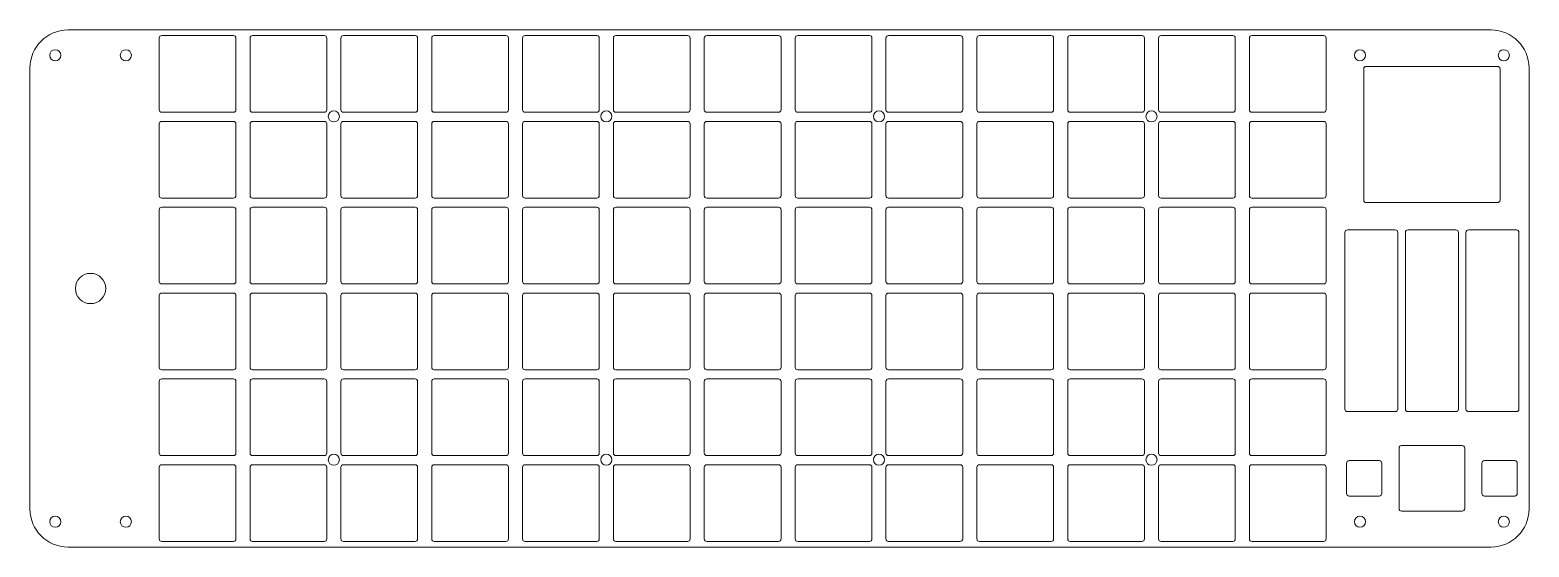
# Model space of a CAD drawing. Header units: millimetres. Extents: x -17 to 280, y -721 to -619.
import ezdxf

# ---------------------------------------------------------------- set-up
doc = ezdxf.new("R2010")
doc.units = ezdxf.units.MM
doc.header["$MEASUREMENT"] = 0
doc.layers.add('レイヤー 1', color=7, linetype='Continuous', lineweight=0)

# ---------------------------------------------------------------- blocks, each defined once
blk = doc.blocks.new('Block_0')
at = {"layer": 'レイヤー 1', "color": 18, "lineweight": 5, "true_color": 0x040000}
for points in [[(266.45, -713.9), (266.45, -713.9), (254.45, -713.9), (254.45, -713.9), (254.17, -713.9), (253.95, -713.68), (253.95, -713.4), (253.95, -713.4), (253.95, -701.4), (253.95, -701.4), (253.95, -701.12), (254.17, -700.9), (254.45, -700.9), (254.45, -700.9), (266.45, -700.9), (266.45, -700.9), (266.73, -700.9), (266.95, -701.12), (266.95, -701.4), (266.95, -701.4), (266.95, -713.4), (266.95, -713.4), (266.95, -713.68), (266.73, -713.9), (266.45, -713.9)], [(250.03, -710.9), (250.03, -710.9), (244.03, -710.9), (244.03, -710.9), (243.75, -710.9), (243.53, -710.68), (243.53, -710.4), (243.53, -710.4), (243.53, -704.4), (243.53, -704.4), (243.53, -704.13), (243.75, -703.9), (244.03, -703.9), (244.03, -703.9), (250.03, -703.9), (250.03, -703.9), (250.3, -703.9), (250.53, -704.13), (250.53, -704.4), (250.53, -704.4), (250.53, -710.4), (250.53, -710.4), (250.53, -710.68), (250.3, -710.9), (250.03, -710.9)], [(276.85, -710.9), (276.85, -710.9), (270.85, -710.9), (270.85, -710.9), (270.58, -710.9), (270.35, -710.68), (270.35, -710.4), (270.35, -710.4), (270.35, -704.4), (270.35, -704.4), (270.35, -704.13), (270.58, -703.9), (270.85, -703.9), (270.85, -703.9), (276.85, -703.9), (276.85, -703.9), (277.13, -703.9), (277.35, -704.13), (277.35, -704.4), (277.35, -704.4), (277.35, -710.4), (277.35, -710.4), (277.35, -710.68), (277.13, -710.9), (276.85, -710.9)]]:
    blk.add_open_spline(points, degree=3, knots=[0, 0, 0, 0, 1, 1, 1, 2, 2, 2, 3, 3, 3, 4, 4, 4, 5, 5, 5, 6, 6, 6, 7, 7, 7, 8, 8, 8, 8], dxfattribs=at)
blk = doc.blocks.new('Block_1')
at = {"layer": 'レイヤー 1', "color": 18, "lineweight": 5, "true_color": 0x040000}
blk.add_circle((246.19, -716), 1.1, dxfattribs=at)
blk = doc.blocks.new('Block_2')
at = {"layer": 'レイヤー 1', "color": 18, "lineweight": 5, "true_color": 0x040000}
blk.add_circle((274.69, -716), 1.1, dxfattribs=at)

msp = doc.modelspace()

# ---------------------------------------------------------------- linework, layer by layer
at = {"layer": 'レイヤー 1', "color": 18, "lineweight": 5, "true_color": 0x040000}
for centre, radius in [((-12.31, -623.6), 1.1), ((1.69, -623.6), 1.1), ((246.19, -623.6), 1.1), ((274.69, -623.6), 1.1), ((42.89, -635.72), 1.1), ((96.89, -635.72), 1.1), ((150.89, -635.72), 1.1), ((204.89, -635.72), 1.1), ((-5.31, -669.8), 3), ((42.89, -703.72), 1.1), ((96.89, -703.72), 1.1), ((150.89, -703.72), 1.1), ((204.89, -703.72), 1.1), ((-12.31, -716), 1.1), ((1.69, -716), 1.1)]:
    msp.add_circle(centre, radius, dxfattribs=at)
for points in [[(272.18, -721), (272.18, -721), (-9.8, -721), (-9.8, -721), (-13.95, -721), (-17.31, -717.64), (-17.31, -713.49), (-17.31, -713.49), (-17.31, -626.11), (-17.31, -626.11), (-17.31, -621.96), (-13.95, -618.6), (-9.8, -618.6), (-9.8, -618.6), (272.18, -618.6), (272.18, -618.6), (276.33, -618.6), (279.69, -621.96), (279.69, -626.11), (279.69, -626.11), (279.69, -713.49), (279.69, -713.49), (279.69, -717.64), (276.33, -721), (272.18, -721)], [(22.99, -634.9), (22.99, -634.9), (8.79, -634.9), (8.79, -634.9), (8.51, -634.9), (8.29, -634.68), (8.29, -634.4), (8.29, -634.4), (8.29, -620.2), (8.29, -620.2), (8.29, -619.92), (8.51, -619.7), (8.79, -619.7), (8.79, -619.7), (22.99, -619.7), (22.99, -619.7), (23.27, -619.7), (23.49, -619.92), (23.49, -620.2), (23.49, -620.2), (23.49, -634.4), (23.49, -634.4), (23.49, -634.68), (23.27, -634.9), (22.99, -634.9)], [(40.99, -634.9), (40.99, -634.9), (26.79, -634.9), (26.79, -634.9), (26.51, -634.9), (26.29, -634.68), (26.29, -634.4), (26.29, -634.4), (26.29, -620.2), (26.29, -620.2), (26.29, -619.92), (26.51, -619.7), (26.79, -619.7), (26.79, -619.7), (40.99, -619.7), (40.99, -619.7), (41.27, -619.7), (41.49, -619.92), (41.49, -620.2), (41.49, -620.2), (41.49, -634.4), (41.49, -634.4), (41.49, -634.68), (41.27, -634.9), (40.99, -634.9)], [(58.99, -634.9), (58.99, -634.9), (44.79, -634.9), (44.79, -634.9), (44.51, -634.9), (44.29, -634.68), (44.29, -634.4), (44.29, -634.4), (44.29, -620.2), (44.29, -620.2), (44.29, -619.92), (44.51, -619.7), (44.79, -619.7), (44.79, -619.7), (58.99, -619.7), (58.99, -619.7), (59.27, -619.7), (59.49, -619.92), (59.49, -620.2), (59.49, -620.2), (59.49, -634.4), (59.49, -634.4), (59.49, -634.68), (59.27, -634.9), (58.99, -634.9)], [(76.99, -634.9), (76.99, -634.9), (62.79, -634.9), (62.79, -634.9), (62.51, -634.9), (62.29, -634.68), (62.29, -634.4), (62.29, -634.4), (62.29, -620.2), (62.29, -620.2), (62.29, -619.92), (62.51, -619.7), (62.79, -619.7), (62.79, -619.7), (76.99, -619.7), (76.99, -619.7), (77.27, -619.7), (77.49, -619.92), (77.49, -620.2), (77.49, -620.2), (77.49, -634.4), (77.49, -634.4), (77.49, -634.68), (77.27, -634.9), (76.99, -634.9)], [(94.99, -634.9), (94.99, -634.9), (80.79, -634.9), (80.79, -634.9), (80.51, -634.9), (80.29, -634.68), (80.29, -634.4), (80.29, -634.4), (80.29, -620.2), (80.29, -620.2), (80.29, -619.92), (80.51, -619.7), (80.79, -619.7), (80.79, -619.7), (94.99, -619.7), (94.99, -619.7), (95.27, -619.7), (95.49, -619.92), (95.49, -620.2), (95.49, -620.2), (95.49, -634.4), (95.49, -634.4), (95.49, -634.68), (95.27, -634.9), (94.99, -634.9)], [(112.99, -634.9), (112.99, -634.9), (98.79, -634.9), (98.79, -634.9), (98.51, -634.9), (98.29, -634.68), (98.29, -634.4), (98.29, -634.4), (98.29, -620.2), (98.29, -620.2), (98.29, -619.92), (98.51, -619.7), (98.79, -619.7), (98.79, -619.7), (112.99, -619.7), (112.99, -619.7), (113.27, -619.7), (113.49, -619.92), (113.49, -620.2), (113.49, -620.2), (113.49, -634.4), (113.49, -634.4), (113.49, -634.68), (113.27, -634.9), (112.99, -634.9)], [(130.99, -634.9), (130.99, -634.9), (116.79, -634.9), (116.79, -634.9), (116.51, -634.9), (116.29, -634.68), (116.29, -634.4), (116.29, -634.4), (116.29, -620.2), (116.29, -620.2), (116.29, -619.92), (116.51, -619.7), (116.79, -619.7), (116.79, -619.7), (130.99, -619.7), (130.99, -619.7), (131.27, -619.7), (131.49, -619.92), (131.49, -620.2), (131.49, -620.2), (131.49, -634.4), (131.49, -634.4), (131.49, -634.68), (131.27, -634.9), (130.99, -634.9)], [(148.99, -634.9), (148.99, -634.9), (134.79, -634.9), (134.79, -634.9), (134.51, -634.9), (134.29, -634.68), (134.29, -634.4), (134.29, -634.4), (134.29, -620.2), (134.29, -620.2), (134.29, -619.92), (134.51, -619.7), (134.79, -619.7), (134.79, -619.7), (148.99, -619.7), (148.99, -619.7), (149.27, -619.7), (149.49, -619.92), (149.49, -620.2), (149.49, -620.2), (149.49, -634.4), (149.49, -634.4), (149.49, -634.68), (149.27, -634.9), (148.99, -634.9)], [(166.99, -634.9), (166.99, -634.9), (152.79, -634.9), (152.79, -634.9), (152.51, -634.9), (152.29, -634.68), (152.29, -634.4), (152.29, -634.4), (152.29, -620.2), (152.29, -620.2), (152.29, -619.92), (152.51, -619.7), (152.79, -619.7), (152.79, -619.7), (166.99, -619.7), (166.99, -619.7), (167.27, -619.7), (167.49, -619.92), (167.49, -620.2), (167.49, -620.2), (167.49, -634.4), (167.49, -634.4), (167.49, -634.68), (167.27, -634.9), (166.99, -634.9)], [(184.99, -634.9), (184.99, -634.9), (170.79, -634.9), (170.79, -634.9), (170.51, -634.9), (170.29, -634.68), (170.29, -634.4), (170.29, -634.4), (170.29, -620.2), (170.29, -620.2), (170.29, -619.92), (170.51, -619.7), (170.79, -619.7), (170.79, -619.7), (184.99, -619.7), (184.99, -619.7), (185.27, -619.7), (185.49, -619.92), (185.49, -620.2), (185.49, -620.2), (185.49, -634.4), (185.49, -634.4), (185.49, -634.68), (185.27, -634.9), (184.99, -634.9)], [(202.99, -634.9), (202.99, -634.9), (188.79, -634.9), (188.79, -634.9), (188.51, -634.9), (188.29, -634.68), (188.29, -634.4), (188.29, -634.4), (188.29, -620.2), (188.29, -620.2), (188.29, -619.92), (188.51, -619.7), (188.79, -619.7), (188.79, -619.7), (202.99, -619.7), (202.99, -619.7), (203.27, -619.7), (203.49, -619.92), (203.49, -620.2), (203.49, -620.2), (203.49, -634.4), (203.49, -634.4), (203.49, -634.68), (203.27, -634.9), (202.99, -634.9)], [(220.99, -634.9), (220.99, -634.9), (206.79, -634.9), (206.79, -634.9), (206.51, -634.9), (206.29, -634.68), (206.29, -634.4), (206.29, -634.4), (206.29, -620.2), (206.29, -620.2), (206.29, -619.92), (206.51, -619.7), (206.79, -619.7), (206.79, -619.7), (220.99, -619.7), (220.99, -619.7), (221.27, -619.7), (221.49, -619.92), (221.49, -620.2), (221.49, -620.2), (221.49, -634.4), (221.49, -634.4), (221.49, -634.68), (221.27, -634.9), (220.99, -634.9)], [(238.99, -634.9), (238.99, -634.9), (224.79, -634.9), (224.79, -634.9), (224.51, -634.9), (224.29, -634.68), (224.29, -634.4), (224.29, -634.4), (224.29, -620.2), (224.29, -620.2), (224.29, -619.92), (224.51, -619.7), (224.79, -619.7), (224.79, -619.7), (238.99, -619.7), (238.99, -619.7), (239.27, -619.7), (239.49, -619.92), (239.49, -620.2), (239.49, -620.2), (239.49, -634.4), (239.49, -634.4), (239.49, -634.68), (239.27, -634.9), (238.99, -634.9)], [(273.46, -652.8), (273.46, -652.8), (247.44, -652.8), (247.44, -652.8), (247.17, -652.8), (246.95, -652.58), (246.95, -652.31), (246.95, -652.31), (246.95, -626.29), (246.95, -626.29), (246.95, -626.02), (247.17, -625.8), (247.44, -625.8), (247.44, -625.8), (273.46, -625.8), (273.46, -625.8), (273.73, -625.8), (273.95, -626.02), (273.95, -626.29), (273.95, -626.29), (273.95, -652.31), (273.95, -652.31), (273.95, -652.58), (273.73, -652.8), (273.46, -652.8)], [(22.99, -651.9), (22.99, -651.9), (8.79, -651.9), (8.79, -651.9), (8.51, -651.9), (8.29, -651.68), (8.29, -651.4), (8.29, -651.4), (8.29, -637.2), (8.29, -637.2), (8.29, -636.92), (8.51, -636.7), (8.79, -636.7), (8.79, -636.7), (22.99, -636.7), (22.99, -636.7), (23.27, -636.7), (23.49, -636.92), (23.49, -637.2), (23.49, -637.2), (23.49, -651.4), (23.49, -651.4), (23.49, -651.68), (23.27, -651.9), (22.99, -651.9)], [(40.99, -651.9), (40.99, -651.9), (26.79, -651.9), (26.79, -651.9), (26.51, -651.9), (26.29, -651.68), (26.29, -651.4), (26.29, -651.4), (26.29, -637.2), (26.29, -637.2), (26.29, -636.92), (26.51, -636.7), (26.79, -636.7), (26.79, -636.7), (40.99, -636.7), (40.99, -636.7), (41.27, -636.7), (41.49, -636.92), (41.49, -637.2), (41.49, -637.2), (41.49, -651.4), (41.49, -651.4), (41.49, -651.68), (41.27, -651.9), (40.99, -651.9)], [(58.99, -651.9), (58.99, -651.9), (44.79, -651.9), (44.79, -651.9), (44.51, -651.9), (44.29, -651.68), (44.29, -651.4), (44.29, -651.4), (44.29, -637.2), (44.29, -637.2), (44.29, -636.92), (44.51, -636.7), (44.79, -636.7), (44.79, -636.7), (58.99, -636.7), (58.99, -636.7), (59.27, -636.7), (59.49, -636.92), (59.49, -637.2), (59.49, -637.2), (59.49, -651.4), (59.49, -651.4), (59.49, -651.68), (59.27, -651.9), (58.99, -651.9)], [(76.99, -651.9), (76.99, -651.9), (62.79, -651.9), (62.79, -651.9), (62.51, -651.9), (62.29, -651.68), (62.29, -651.4), (62.29, -651.4), (62.29, -637.2), (62.29, -637.2), (62.29, -636.92), (62.51, -636.7), (62.79, -636.7), (62.79, -636.7), (76.99, -636.7), (76.99, -636.7), (77.27, -636.7), (77.49, -636.92), (77.49, -637.2), (77.49, -637.2), (77.49, -651.4), (77.49, -651.4), (77.49, -651.68), (77.27, -651.9), (76.99, -651.9)], [(94.99, -651.9), (94.99, -651.9), (80.79, -651.9), (80.79, -651.9), (80.51, -651.9), (80.29, -651.68), (80.29, -651.4), (80.29, -651.4), (80.29, -637.2), (80.29, -637.2), (80.29, -636.92), (80.51, -636.7), (80.79, -636.7), (80.79, -636.7), (94.99, -636.7), (94.99, -636.7), (95.27, -636.7), (95.49, -636.92), (95.49, -637.2), (95.49, -637.2), (95.49, -651.4), (95.49, -651.4), (95.49, -651.68), (95.27, -651.9), (94.99, -651.9)], [(112.99, -651.9), (112.99, -651.9), (98.79, -651.9), (98.79, -651.9), (98.51, -651.9), (98.29, -651.68), (98.29, -651.4), (98.29, -651.4), (98.29, -637.2), (98.29, -637.2), (98.29, -636.92), (98.51, -636.7), (98.79, -636.7), (98.79, -636.7), (112.99, -636.7), (112.99, -636.7), (113.27, -636.7), (113.49, -636.92), (113.49, -637.2), (113.49, -637.2), (113.49, -651.4), (113.49, -651.4), (113.49, -651.68), (113.27, -651.9), (112.99, -651.9)], [(130.99, -651.9), (130.99, -651.9), (116.79, -651.9), (116.79, -651.9), (116.51, -651.9), (116.29, -651.68), (116.29, -651.4), (116.29, -651.4), (116.29, -637.2), (116.29, -637.2), (116.29, -636.92), (116.51, -636.7), (116.79, -636.7), (116.79, -636.7), (130.99, -636.7), (130.99, -636.7), (131.27, -636.7), (131.49, -636.92), (131.49, -637.2), (131.49, -637.2), (131.49, -651.4), (131.49, -651.4), (131.49, -651.68), (131.27, -651.9), (130.99, -651.9)], [(148.99, -651.9), (148.99, -651.9), (134.79, -651.9), (134.79, -651.9), (134.51, -651.9), (134.29, -651.68), (134.29, -651.4), (134.29, -651.4), (134.29, -637.2), (134.29, -637.2), (134.29, -636.92), (134.51, -636.7), (134.79, -636.7), (134.79, -636.7), (148.99, -636.7), (148.99, -636.7), (149.27, -636.7), (149.49, -636.92), (149.49, -637.2), (149.49, -637.2), (149.49, -651.4), (149.49, -651.4), (149.49, -651.68), (149.27, -651.9), (148.99, -651.9)], [(166.99, -651.9), (166.99, -651.9), (152.79, -651.9), (152.79, -651.9), (152.51, -651.9), (152.29, -651.68), (152.29, -651.4), (152.29, -651.4), (152.29, -637.2), (152.29, -637.2), (152.29, -636.92), (152.51, -636.7), (152.79, -636.7), (152.79, -636.7), (166.99, -636.7), (166.99, -636.7), (167.27, -636.7), (167.49, -636.92), (167.49, -637.2), (167.49, -637.2), (167.49, -651.4), (167.49, -651.4), (167.49, -651.68), (167.27, -651.9), (166.99, -651.9)], [(184.99, -651.9), (184.99, -651.9), (170.79, -651.9), (170.79, -651.9), (170.51, -651.9), (170.29, -651.68), (170.29, -651.4), (170.29, -651.4), (170.29, -637.2), (170.29, -637.2), (170.29, -636.92), (170.51, -636.7), (170.79, -636.7), (170.79, -636.7), (184.99, -636.7), (184.99, -636.7), (185.27, -636.7), (185.49, -636.92), (185.49, -637.2), (185.49, -637.2), (185.49, -651.4), (185.49, -651.4), (185.49, -651.68), (185.27, -651.9), (184.99, -651.9)], [(202.99, -651.9), (202.99, -651.9), (188.79, -651.9), (188.79, -651.9), (188.51, -651.9), (188.29, -651.68), (188.29, -651.4), (188.29, -651.4), (188.29, -637.2), (188.29, -637.2), (188.29, -636.92), (188.51, -636.7), (188.79, -636.7), (188.79, -636.7), (202.99, -636.7), (202.99, -636.7), (203.27, -636.7), (203.49, -636.92), (203.49, -637.2), (203.49, -637.2), (203.49, -651.4), (203.49, -651.4), (203.49, -651.68), (203.27, -651.9), (202.99, -651.9)], [(220.99, -651.9), (220.99, -651.9), (206.79, -651.9), (206.79, -651.9), (206.51, -651.9), (206.29, -651.68), (206.29, -651.4), (206.29, -651.4), (206.29, -637.2), (206.29, -637.2), (206.29, -636.92), (206.51, -636.7), (206.79, -636.7), (206.79, -636.7), (220.99, -636.7), (220.99, -636.7), (221.27, -636.7), (221.49, -636.92), (221.49, -637.2), (221.49, -637.2), (221.49, -651.4), (221.49, -651.4), (221.49, -651.68), (221.27, -651.9), (220.99, -651.9)], [(238.99, -651.9), (238.99, -651.9), (224.79, -651.9), (224.79, -651.9), (224.51, -651.9), (224.29, -651.68), (224.29, -651.4), (224.29, -651.4), (224.29, -637.2), (224.29, -637.2), (224.29, -636.92), (224.51, -636.7), (224.79, -636.7), (224.79, -636.7), (238.99, -636.7), (238.99, -636.7), (239.27, -636.7), (239.49, -636.92), (239.49, -637.2), (239.49, -637.2), (239.49, -651.4), (239.49, -651.4), (239.49, -651.68), (239.27, -651.9), (238.99, -651.9)], [(22.99, -668.9), (22.99, -668.9), (8.79, -668.9), (8.79, -668.9), (8.51, -668.9), (8.29, -668.68), (8.29, -668.4), (8.29, -668.4), (8.29, -654.2), (8.29, -654.2), (8.29, -653.92), (8.51, -653.7), (8.79, -653.7), (8.79, -653.7), (22.99, -653.7), (22.99, -653.7), (23.27, -653.7), (23.49, -653.92), (23.49, -654.2), (23.49, -654.2), (23.49, -668.4), (23.49, -668.4), (23.49, -668.68), (23.27, -668.9), (22.99, -668.9)], [(40.99, -668.9), (40.99, -668.9), (26.79, -668.9), (26.79, -668.9), (26.51, -668.9), (26.29, -668.68), (26.29, -668.4), (26.29, -668.4), (26.29, -654.2), (26.29, -654.2), (26.29, -653.92), (26.51, -653.7), (26.79, -653.7), (26.79, -653.7), (40.99, -653.7), (40.99, -653.7), (41.27, -653.7), (41.49, -653.92), (41.49, -654.2), (41.49, -654.2), (41.49, -668.4), (41.49, -668.4), (41.49, -668.68), (41.27, -668.9), (40.99, -668.9)], [(58.99, -668.9), (58.99, -668.9), (44.79, -668.9), (44.79, -668.9), (44.51, -668.9), (44.29, -668.68), (44.29, -668.4), (44.29, -668.4), (44.29, -654.2), (44.29, -654.2), (44.29, -653.92), (44.51, -653.7), (44.79, -653.7), (44.79, -653.7), (58.99, -653.7), (58.99, -653.7), (59.27, -653.7), (59.49, -653.92), (59.49, -654.2), (59.49, -654.2), (59.49, -668.4), (59.49, -668.4), (59.49, -668.68), (59.27, -668.9), (58.99, -668.9)], [(76.99, -668.9), (76.99, -668.9), (62.79, -668.9), (62.79, -668.9), (62.51, -668.9), (62.29, -668.68), (62.29, -668.4), (62.29, -668.4), (62.29, -654.2), (62.29, -654.2), (62.29, -653.92), (62.51, -653.7), (62.79, -653.7), (62.79, -653.7), (76.99, -653.7), (76.99, -653.7), (77.27, -653.7), (77.49, -653.92), (77.49, -654.2), (77.49, -654.2), (77.49, -668.4), (77.49, -668.4), (77.49, -668.68), (77.27, -668.9), (76.99, -668.9)], [(94.99, -668.9), (94.99, -668.9), (80.79, -668.9), (80.79, -668.9), (80.51, -668.9), (80.29, -668.68), (80.29, -668.4), (80.29, -668.4), (80.29, -654.2), (80.29, -654.2), (80.29, -653.92), (80.51, -653.7), (80.79, -653.7), (80.79, -653.7), (94.99, -653.7), (94.99, -653.7), (95.27, -653.7), (95.49, -653.92), (95.49, -654.2), (95.49, -654.2), (95.49, -668.4), (95.49, -668.4), (95.49, -668.68), (95.27, -668.9), (94.99, -668.9)], [(112.99, -668.9), (112.99, -668.9), (98.79, -668.9), (98.79, -668.9), (98.51, -668.9), (98.29, -668.68), (98.29, -668.4), (98.29, -668.4), (98.29, -654.2), (98.29, -654.2), (98.29, -653.92), (98.51, -653.7), (98.79, -653.7), (98.79, -653.7), (112.99, -653.7), (112.99, -653.7), (113.27, -653.7), (113.49, -653.92), (113.49, -654.2), (113.49, -654.2), (113.49, -668.4), (113.49, -668.4), (113.49, -668.68), (113.27, -668.9), (112.99, -668.9)], [(130.99, -668.9), (130.99, -668.9), (116.79, -668.9), (116.79, -668.9), (116.51, -668.9), (116.29, -668.68), (116.29, -668.4), (116.29, -668.4), (116.29, -654.2), (116.29, -654.2), (116.29, -653.92), (116.51, -653.7), (116.79, -653.7), (116.79, -653.7), (130.99, -653.7), (130.99, -653.7), (131.27, -653.7), (131.49, -653.92), (131.49, -654.2), (131.49, -654.2), (131.49, -668.4), (131.49, -668.4), (131.49, -668.68), (131.27, -668.9), (130.99, -668.9)], [(148.99, -668.9), (148.99, -668.9), (134.79, -668.9), (134.79, -668.9), (134.51, -668.9), (134.29, -668.68), (134.29, -668.4), (134.29, -668.4), (134.29, -654.2), (134.29, -654.2), (134.29, -653.92), (134.51, -653.7), (134.79, -653.7), (134.79, -653.7), (148.99, -653.7), (148.99, -653.7), (149.27, -653.7), (149.49, -653.92), (149.49, -654.2), (149.49, -654.2), (149.49, -668.4), (149.49, -668.4), (149.49, -668.68), (149.27, -668.9), (148.99, -668.9)], [(166.99, -668.9), (166.99, -668.9), (152.79, -668.9), (152.79, -668.9), (152.51, -668.9), (152.29, -668.68), (152.29, -668.4), (152.29, -668.4), (152.29, -654.2), (152.29, -654.2), (152.29, -653.92), (152.51, -653.7), (152.79, -653.7), (152.79, -653.7), (166.99, -653.7), (166.99, -653.7), (167.27, -653.7), (167.49, -653.92), (167.49, -654.2), (167.49, -654.2), (167.49, -668.4), (167.49, -668.4), (167.49, -668.68), (167.27, -668.9), (166.99, -668.9)], [(184.99, -668.9), (184.99, -668.9), (170.79, -668.9), (170.79, -668.9), (170.51, -668.9), (170.29, -668.68), (170.29, -668.4), (170.29, -668.4), (170.29, -654.2), (170.29, -654.2), (170.29, -653.92), (170.51, -653.7), (170.79, -653.7), (170.79, -653.7), (184.99, -653.7), (184.99, -653.7), (185.27, -653.7), (185.49, -653.92), (185.49, -654.2), (185.49, -654.2), (185.49, -668.4), (185.49, -668.4), (185.49, -668.68), (185.27, -668.9), (184.99, -668.9)], [(202.99, -668.9), (202.99, -668.9), (188.79, -668.9), (188.79, -668.9), (188.51, -668.9), (188.29, -668.68), (188.29, -668.4), (188.29, -668.4), (188.29, -654.2), (188.29, -654.2), (188.29, -653.92), (188.51, -653.7), (188.79, -653.7), (188.79, -653.7), (202.99, -653.7), (202.99, -653.7), (203.27, -653.7), (203.49, -653.92), (203.49, -654.2), (203.49, -654.2), (203.49, -668.4), (203.49, -668.4), (203.49, -668.68), (203.27, -668.9), (202.99, -668.9)], [(220.99, -668.9), (220.99, -668.9), (206.79, -668.9), (206.79, -668.9), (206.51, -668.9), (206.29, -668.68), (206.29, -668.4), (206.29, -668.4), (206.29, -654.2), (206.29, -654.2), (206.29, -653.92), (206.51, -653.7), (206.79, -653.7), (206.79, -653.7), (220.99, -653.7), (220.99, -653.7), (221.27, -653.7), (221.49, -653.92), (221.49, -654.2), (221.49, -654.2), (221.49, -668.4), (221.49, -668.4), (221.49, -668.68), (221.27, -668.9), (220.99, -668.9)], [(238.99, -668.9), (238.99, -668.9), (224.79, -668.9), (224.79, -668.9), (224.51, -668.9), (224.29, -668.68), (224.29, -668.4), (224.29, -668.4), (224.29, -654.2), (224.29, -654.2), (224.29, -653.92), (224.51, -653.7), (224.79, -653.7), (224.79, -653.7), (238.99, -653.7), (238.99, -653.7), (239.27, -653.7), (239.49, -653.92), (239.49, -654.2), (239.49, -654.2), (239.49, -668.4), (239.49, -668.4), (239.49, -668.68), (239.27, -668.9), (238.99, -668.9)], [(253.2, -694.18), (253.2, -694.18), (243.71, -694.18), (243.71, -694.18), (243.43, -694.18), (243.2, -693.95), (243.2, -693.67), (243.2, -693.67), (243.2, -658.68), (243.2, -658.68), (243.2, -658.4), (243.43, -658.18), (243.71, -658.18), (243.71, -658.18), (253.2, -658.18), (253.2, -658.18), (253.48, -658.18), (253.7, -658.4), (253.7, -658.68), (253.7, -658.68), (253.7, -693.67), (253.7, -693.67), (253.7, -693.95), (253.48, -694.18), (253.2, -694.18)], [(265.21, -694.18), (265.21, -694.18), (255.7, -694.18), (255.7, -694.18), (255.42, -694.18), (255.2, -693.95), (255.2, -693.68), (255.2, -693.68), (255.2, -658.67), (255.2, -658.67), (255.2, -658.4), (255.42, -658.18), (255.7, -658.18), (255.7, -658.18), (265.21, -658.18), (265.21, -658.18), (265.48, -658.18), (265.7, -658.4), (265.7, -658.67), (265.7, -658.67), (265.7, -693.68), (265.7, -693.68), (265.7, -693.95), (265.48, -694.18), (265.21, -694.18)], [(277.2, -694.18), (277.2, -694.18), (267.7, -694.18), (267.7, -694.18), (267.42, -694.18), (267.2, -693.95), (267.2, -693.68), (267.2, -693.68), (267.2, -658.67), (267.2, -658.67), (267.2, -658.4), (267.42, -658.18), (267.7, -658.18), (267.7, -658.18), (277.2, -658.18), (277.2, -658.18), (277.48, -658.18), (277.7, -658.4), (277.7, -658.67), (277.7, -658.67), (277.7, -693.68), (277.7, -693.68), (277.7, -693.95), (277.48, -694.18), (277.2, -694.18)], [(22.99, -685.9), (22.99, -685.9), (8.79, -685.9), (8.79, -685.9), (8.51, -685.9), (8.29, -685.68), (8.29, -685.4), (8.29, -685.4), (8.29, -671.2), (8.29, -671.2), (8.29, -670.92), (8.51, -670.7), (8.79, -670.7), (8.79, -670.7), (22.99, -670.7), (22.99, -670.7), (23.27, -670.7), (23.49, -670.92), (23.49, -671.2), (23.49, -671.2), (23.49, -685.4), (23.49, -685.4), (23.49, -685.68), (23.27, -685.9), (22.99, -685.9)], [(40.99, -685.9), (40.99, -685.9), (26.79, -685.9), (26.79, -685.9), (26.51, -685.9), (26.29, -685.68), (26.29, -685.4), (26.29, -685.4), (26.29, -671.2), (26.29, -671.2), (26.29, -670.92), (26.51, -670.7), (26.79, -670.7), (26.79, -670.7), (40.99, -670.7), (40.99, -670.7), (41.27, -670.7), (41.49, -670.92), (41.49, -671.2), (41.49, -671.2), (41.49, -685.4), (41.49, -685.4), (41.49, -685.68), (41.27, -685.9), (40.99, -685.9)], [(58.99, -685.9), (58.99, -685.9), (44.79, -685.9), (44.79, -685.9), (44.51, -685.9), (44.29, -685.68), (44.29, -685.4), (44.29, -685.4), (44.29, -671.2), (44.29, -671.2), (44.29, -670.92), (44.51, -670.7), (44.79, -670.7), (44.79, -670.7), (58.99, -670.7), (58.99, -670.7), (59.27, -670.7), (59.49, -670.92), (59.49, -671.2), (59.49, -671.2), (59.49, -685.4), (59.49, -685.4), (59.49, -685.68), (59.27, -685.9), (58.99, -685.9)], [(76.99, -685.9), (76.99, -685.9), (62.79, -685.9), (62.79, -685.9), (62.51, -685.9), (62.29, -685.68), (62.29, -685.4), (62.29, -685.4), (62.29, -671.2), (62.29, -671.2), (62.29, -670.92), (62.51, -670.7), (62.79, -670.7), (62.79, -670.7), (76.99, -670.7), (76.99, -670.7), (77.27, -670.7), (77.49, -670.92), (77.49, -671.2), (77.49, -671.2), (77.49, -685.4), (77.49, -685.4), (77.49, -685.68), (77.27, -685.9), (76.99, -685.9)], [(94.99, -685.9), (94.99, -685.9), (80.79, -685.9), (80.79, -685.9), (80.51, -685.9), (80.29, -685.68), (80.29, -685.4), (80.29, -685.4), (80.29, -671.2), (80.29, -671.2), (80.29, -670.92), (80.51, -670.7), (80.79, -670.7), (80.79, -670.7), (94.99, -670.7), (94.99, -670.7), (95.27, -670.7), (95.49, -670.92), (95.49, -671.2), (95.49, -671.2), (95.49, -685.4), (95.49, -685.4), (95.49, -685.68), (95.27, -685.9), (94.99, -685.9)], [(112.99, -685.9), (112.99, -685.9), (98.79, -685.9), (98.79, -685.9), (98.51, -685.9), (98.29, -685.68), (98.29, -685.4), (98.29, -685.4), (98.29, -671.2), (98.29, -671.2), (98.29, -670.92), (98.51, -670.7), (98.79, -670.7), (98.79, -670.7), (112.99, -670.7), (112.99, -670.7), (113.27, -670.7), (113.49, -670.92), (113.49, -671.2), (113.49, -671.2), (113.49, -685.4), (113.49, -685.4), (113.49, -685.68), (113.27, -685.9), (112.99, -685.9)], [(130.99, -685.9), (130.99, -685.9), (116.79, -685.9), (116.79, -685.9), (116.51, -685.9), (116.29, -685.68), (116.29, -685.4), (116.29, -685.4), (116.29, -671.2), (116.29, -671.2), (116.29, -670.92), (116.51, -670.7), (116.79, -670.7), (116.79, -670.7), (130.99, -670.7), (130.99, -670.7), (131.27, -670.7), (131.49, -670.92), (131.49, -671.2), (131.49, -671.2), (131.49, -685.4), (131.49, -685.4), (131.49, -685.68), (131.27, -685.9), (130.99, -685.9)], [(148.99, -685.9), (148.99, -685.9), (134.79, -685.9), (134.79, -685.9), (134.51, -685.9), (134.29, -685.68), (134.29, -685.4), (134.29, -685.4), (134.29, -671.2), (134.29, -671.2), (134.29, -670.92), (134.51, -670.7), (134.79, -670.7), (134.79, -670.7), (148.99, -670.7), (148.99, -670.7), (149.27, -670.7), (149.49, -670.92), (149.49, -671.2), (149.49, -671.2), (149.49, -685.4), (149.49, -685.4), (149.49, -685.68), (149.27, -685.9), (148.99, -685.9)], [(166.99, -685.9), (166.99, -685.9), (152.79, -685.9), (152.79, -685.9), (152.51, -685.9), (152.29, -685.68), (152.29, -685.4), (152.29, -685.4), (152.29, -671.2), (152.29, -671.2), (152.29, -670.92), (152.51, -670.7), (152.79, -670.7), (152.79, -670.7), (166.99, -670.7), (166.99, -670.7), (167.27, -670.7), (167.49, -670.92), (167.49, -671.2), (167.49, -671.2), (167.49, -685.4), (167.49, -685.4), (167.49, -685.68), (167.27, -685.9), (166.99, -685.9)], [(184.99, -685.9), (184.99, -685.9), (170.79, -685.9), (170.79, -685.9), (170.51, -685.9), (170.29, -685.68), (170.29, -685.4), (170.29, -685.4), (170.29, -671.2), (170.29, -671.2), (170.29, -670.92), (170.51, -670.7), (170.79, -670.7), (170.79, -670.7), (184.99, -670.7), (184.99, -670.7), (185.27, -670.7), (185.49, -670.92), (185.49, -671.2), (185.49, -671.2), (185.49, -685.4), (185.49, -685.4), (185.49, -685.68), (185.27, -685.9), (184.99, -685.9)], [(202.99, -685.9), (202.99, -685.9), (188.79, -685.9), (188.79, -685.9), (188.51, -685.9), (188.29, -685.68), (188.29, -685.4), (188.29, -685.4), (188.29, -671.2), (188.29, -671.2), (188.29, -670.92), (188.51, -670.7), (188.79, -670.7), (188.79, -670.7), (202.99, -670.7), (202.99, -670.7), (203.27, -670.7), (203.49, -670.92), (203.49, -671.2), (203.49, -671.2), (203.49, -685.4), (203.49, -685.4), (203.49, -685.68), (203.27, -685.9), (202.99, -685.9)], [(220.99, -685.9), (220.99, -685.9), (206.79, -685.9), (206.79, -685.9), (206.51, -685.9), (206.29, -685.68), (206.29, -685.4), (206.29, -685.4), (206.29, -671.2), (206.29, -671.2), (206.29, -670.92), (206.51, -670.7), (206.79, -670.7), (206.79, -670.7), (220.99, -670.7), (220.99, -670.7), (221.27, -670.7), (221.49, -670.92), (221.49, -671.2), (221.49, -671.2), (221.49, -685.4), (221.49, -685.4), (221.49, -685.68), (221.27, -685.9), (220.99, -685.9)], [(238.99, -685.9), (238.99, -685.9), (224.79, -685.9), (224.79, -685.9), (224.51, -685.9), (224.29, -685.68), (224.29, -685.4), (224.29, -685.4), (224.29, -671.2), (224.29, -671.2), (224.29, -670.92), (224.51, -670.7), (224.79, -670.7), (224.79, -670.7), (238.99, -670.7), (238.99, -670.7), (239.27, -670.7), (239.49, -670.92), (239.49, -671.2), (239.49, -671.2), (239.49, -685.4), (239.49, -685.4), (239.49, -685.68), (239.27, -685.9), (238.99, -685.9)], [(22.99, -702.9), (22.99, -702.9), (8.79, -702.9), (8.79, -702.9), (8.51, -702.9), (8.29, -702.68), (8.29, -702.4), (8.29, -702.4), (8.29, -688.2), (8.29, -688.2), (8.29, -687.92), (8.51, -687.7), (8.79, -687.7), (8.79, -687.7), (22.99, -687.7), (22.99, -687.7), (23.27, -687.7), (23.49, -687.92), (23.49, -688.2), (23.49, -688.2), (23.49, -702.4), (23.49, -702.4), (23.49, -702.68), (23.27, -702.9), (22.99, -702.9)], [(40.99, -702.9), (40.99, -702.9), (26.79, -702.9), (26.79, -702.9), (26.51, -702.9), (26.29, -702.68), (26.29, -702.4), (26.29, -702.4), (26.29, -688.2), (26.29, -688.2), (26.29, -687.92), (26.51, -687.7), (26.79, -687.7), (26.79, -687.7), (40.99, -687.7), (40.99, -687.7), (41.27, -687.7), (41.49, -687.92), (41.49, -688.2), (41.49, -688.2), (41.49, -702.4), (41.49, -702.4), (41.49, -702.68), (41.27, -702.9), (40.99, -702.9)], [(58.99, -702.9), (58.99, -702.9), (44.79, -702.9), (44.79, -702.9), (44.51, -702.9), (44.29, -702.68), (44.29, -702.4), (44.29, -702.4), (44.29, -688.2), (44.29, -688.2), (44.29, -687.92), (44.51, -687.7), (44.79, -687.7), (44.79, -687.7), (58.99, -687.7), (58.99, -687.7), (59.27, -687.7), (59.49, -687.92), (59.49, -688.2), (59.49, -688.2), (59.49, -702.4), (59.49, -702.4), (59.49, -702.68), (59.27, -702.9), (58.99, -702.9)], [(76.99, -702.9), (76.99, -702.9), (62.79, -702.9), (62.79, -702.9), (62.51, -702.9), (62.29, -702.68), (62.29, -702.4), (62.29, -702.4), (62.29, -688.2), (62.29, -688.2), (62.29, -687.92), (62.51, -687.7), (62.79, -687.7), (62.79, -687.7), (76.99, -687.7), (76.99, -687.7), (77.27, -687.7), (77.49, -687.92), (77.49, -688.2), (77.49, -688.2), (77.49, -702.4), (77.49, -702.4), (77.49, -702.68), (77.27, -702.9), (76.99, -702.9)], [(94.99, -702.9), (94.99, -702.9), (80.79, -702.9), (80.79, -702.9), (80.51, -702.9), (80.29, -702.68), (80.29, -702.4), (80.29, -702.4), (80.29, -688.2), (80.29, -688.2), (80.29, -687.92), (80.51, -687.7), (80.79, -687.7), (80.79, -687.7), (94.99, -687.7), (94.99, -687.7), (95.27, -687.7), (95.49, -687.92), (95.49, -688.2), (95.49, -688.2), (95.49, -702.4), (95.49, -702.4), (95.49, -702.68), (95.27, -702.9), (94.99, -702.9)], [(112.99, -702.9), (112.99, -702.9), (98.79, -702.9), (98.79, -702.9), (98.51, -702.9), (98.29, -702.68), (98.29, -702.4), (98.29, -702.4), (98.29, -688.2), (98.29, -688.2), (98.29, -687.92), (98.51, -687.7), (98.79, -687.7), (98.79, -687.7), (112.99, -687.7), (112.99, -687.7), (113.27, -687.7), (113.49, -687.92), (113.49, -688.2), (113.49, -688.2), (113.49, -702.4), (113.49, -702.4), (113.49, -702.68), (113.27, -702.9), (112.99, -702.9)], [(130.99, -702.9), (130.99, -702.9), (116.79, -702.9), (116.79, -702.9), (116.51, -702.9), (116.29, -702.68), (116.29, -702.4), (116.29, -702.4), (116.29, -688.2), (116.29, -688.2), (116.29, -687.92), (116.51, -687.7), (116.79, -687.7), (116.79, -687.7), (130.99, -687.7), (130.99, -687.7), (131.27, -687.7), (131.49, -687.92), (131.49, -688.2), (131.49, -688.2), (131.49, -702.4), (131.49, -702.4), (131.49, -702.68), (131.27, -702.9), (130.99, -702.9)], [(148.99, -702.9), (148.99, -702.9), (134.79, -702.9), (134.79, -702.9), (134.51, -702.9), (134.29, -702.68), (134.29, -702.4), (134.29, -702.4), (134.29, -688.2), (134.29, -688.2), (134.29, -687.92), (134.51, -687.7), (134.79, -687.7), (134.79, -687.7), (148.99, -687.7), (148.99, -687.7), (149.27, -687.7), (149.49, -687.92), (149.49, -688.2), (149.49, -688.2), (149.49, -702.4), (149.49, -702.4), (149.49, -702.68), (149.27, -702.9), (148.99, -702.9)], [(166.99, -702.9), (166.99, -702.9), (152.79, -702.9), (152.79, -702.9), (152.51, -702.9), (152.29, -702.68), (152.29, -702.4), (152.29, -702.4), (152.29, -688.2), (152.29, -688.2), (152.29, -687.92), (152.51, -687.7), (152.79, -687.7), (152.79, -687.7), (166.99, -687.7), (166.99, -687.7), (167.27, -687.7), (167.49, -687.92), (167.49, -688.2), (167.49, -688.2), (167.49, -702.4), (167.49, -702.4), (167.49, -702.68), (167.27, -702.9), (166.99, -702.9)], [(184.99, -702.9), (184.99, -702.9), (170.79, -702.9), (170.79, -702.9), (170.51, -702.9), (170.29, -702.68), (170.29, -702.4), (170.29, -702.4), (170.29, -688.2), (170.29, -688.2), (170.29, -687.92), (170.51, -687.7), (170.79, -687.7), (170.79, -687.7), (184.99, -687.7), (184.99, -687.7), (185.27, -687.7), (185.49, -687.92), (185.49, -688.2), (185.49, -688.2), (185.49, -702.4), (185.49, -702.4), (185.49, -702.68), (185.27, -702.9), (184.99, -702.9)], [(202.99, -702.9), (202.99, -702.9), (188.79, -702.9), (188.79, -702.9), (188.51, -702.9), (188.29, -702.68), (188.29, -702.4), (188.29, -702.4), (188.29, -688.2), (188.29, -688.2), (188.29, -687.92), (188.51, -687.7), (188.79, -687.7), (188.79, -687.7), (202.99, -687.7), (202.99, -687.7), (203.27, -687.7), (203.49, -687.92), (203.49, -688.2), (203.49, -688.2), (203.49, -702.4), (203.49, -702.4), (203.49, -702.68), (203.27, -702.9), (202.99, -702.9)], [(220.99, -702.9), (220.99, -702.9), (206.79, -702.9), (206.79, -702.9), (206.51, -702.9), (206.29, -702.68), (206.29, -702.4), (206.29, -702.4), (206.29, -688.2), (206.29, -688.2), (206.29, -687.92), (206.51, -687.7), (206.79, -687.7), (206.79, -687.7), (220.99, -687.7), (220.99, -687.7), (221.27, -687.7), (221.49, -687.92), (221.49, -688.2), (221.49, -688.2), (221.49, -702.4), (221.49, -702.4), (221.49, -702.68), (221.27, -702.9), (220.99, -702.9)], [(238.99, -702.9), (238.99, -702.9), (224.79, -702.9), (224.79, -702.9), (224.51, -702.9), (224.29, -702.68), (224.29, -702.4), (224.29, -702.4), (224.29, -688.2), (224.29, -688.2), (224.29, -687.92), (224.51, -687.7), (224.79, -687.7), (224.79, -687.7), (238.99, -687.7), (238.99, -687.7), (239.27, -687.7), (239.49, -687.92), (239.49, -688.2), (239.49, -688.2), (239.49, -702.4), (239.49, -702.4), (239.49, -702.68), (239.27, -702.9), (238.99, -702.9)], [(22.99, -719.9), (22.99, -719.9), (8.79, -719.9), (8.79, -719.9), (8.51, -719.9), (8.29, -719.68), (8.29, -719.4), (8.29, -719.4), (8.29, -705.2), (8.29, -705.2), (8.29, -704.92), (8.51, -704.7), (8.79, -704.7), (8.79, -704.7), (22.99, -704.7), (22.99, -704.7), (23.27, -704.7), (23.49, -704.92), (23.49, -705.2), (23.49, -705.2), (23.49, -719.4), (23.49, -719.4), (23.49, -719.68), (23.27, -719.9), (22.99, -719.9)], [(40.99, -719.9), (40.99, -719.9), (26.79, -719.9), (26.79, -719.9), (26.51, -719.9), (26.29, -719.68), (26.29, -719.4), (26.29, -719.4), (26.29, -705.2), (26.29, -705.2), (26.29, -704.92), (26.51, -704.7), (26.79, -704.7), (26.79, -704.7), (40.99, -704.7), (40.99, -704.7), (41.27, -704.7), (41.49, -704.92), (41.49, -705.2), (41.49, -705.2), (41.49, -719.4), (41.49, -719.4), (41.49, -719.68), (41.27, -719.9), (40.99, -719.9)], [(58.99, -719.9), (58.99, -719.9), (44.79, -719.9), (44.79, -719.9), (44.51, -719.9), (44.29, -719.68), (44.29, -719.4), (44.29, -719.4), (44.29, -705.2), (44.29, -705.2), (44.29, -704.92), (44.51, -704.7), (44.79, -704.7), (44.79, -704.7), (58.99, -704.7), (58.99, -704.7), (59.27, -704.7), (59.49, -704.92), (59.49, -705.2), (59.49, -705.2), (59.49, -719.4), (59.49, -719.4), (59.49, -719.68), (59.27, -719.9), (58.99, -719.9)], [(76.99, -719.9), (76.99, -719.9), (62.79, -719.9), (62.79, -719.9), (62.51, -719.9), (62.29, -719.68), (62.29, -719.4), (62.29, -719.4), (62.29, -705.2), (62.29, -705.2), (62.29, -704.92), (62.51, -704.7), (62.79, -704.7), (62.79, -704.7), (76.99, -704.7), (76.99, -704.7), (77.27, -704.7), (77.49, -704.92), (77.49, -705.2), (77.49, -705.2), (77.49, -719.4), (77.49, -719.4), (77.49, -719.68), (77.27, -719.9), (76.99, -719.9)], [(94.99, -719.9), (94.99, -719.9), (80.79, -719.9), (80.79, -719.9), (80.51, -719.9), (80.29, -719.68), (80.29, -719.4), (80.29, -719.4), (80.29, -705.2), (80.29, -705.2), (80.29, -704.92), (80.51, -704.7), (80.79, -704.7), (80.79, -704.7), (94.99, -704.7), (94.99, -704.7), (95.27, -704.7), (95.49, -704.92), (95.49, -705.2), (95.49, -705.2), (95.49, -719.4), (95.49, -719.4), (95.49, -719.68), (95.27, -719.9), (94.99, -719.9)], [(112.99, -719.9), (112.99, -719.9), (98.79, -719.9), (98.79, -719.9), (98.51, -719.9), (98.29, -719.68), (98.29, -719.4), (98.29, -719.4), (98.29, -705.2), (98.29, -705.2), (98.29, -704.92), (98.51, -704.7), (98.79, -704.7), (98.79, -704.7), (112.99, -704.7), (112.99, -704.7), (113.27, -704.7), (113.49, -704.92), (113.49, -705.2), (113.49, -705.2), (113.49, -719.4), (113.49, -719.4), (113.49, -719.68), (113.27, -719.9), (112.99, -719.9)], [(130.99, -719.9), (130.99, -719.9), (116.79, -719.9), (116.79, -719.9), (116.51, -719.9), (116.29, -719.68), (116.29, -719.4), (116.29, -719.4), (116.29, -705.2), (116.29, -705.2), (116.29, -704.92), (116.51, -704.7), (116.79, -704.7), (116.79, -704.7), (130.99, -704.7), (130.99, -704.7), (131.27, -704.7), (131.49, -704.92), (131.49, -705.2), (131.49, -705.2), (131.49, -719.4), (131.49, -719.4), (131.49, -719.68), (131.27, -719.9), (130.99, -719.9)], [(148.99, -719.9), (148.99, -719.9), (134.79, -719.9), (134.79, -719.9), (134.51, -719.9), (134.29, -719.68), (134.29, -719.4), (134.29, -719.4), (134.29, -705.2), (134.29, -705.2), (134.29, -704.92), (134.51, -704.7), (134.79, -704.7), (134.79, -704.7), (148.99, -704.7), (148.99, -704.7), (149.27, -704.7), (149.49, -704.92), (149.49, -705.2), (149.49, -705.2), (149.49, -719.4), (149.49, -719.4), (149.49, -719.68), (149.27, -719.9), (148.99, -719.9)], [(166.99, -719.9), (166.99, -719.9), (152.79, -719.9), (152.79, -719.9), (152.51, -719.9), (152.29, -719.68), (152.29, -719.4), (152.29, -719.4), (152.29, -705.2), (152.29, -705.2), (152.29, -704.92), (152.51, -704.7), (152.79, -704.7), (152.79, -704.7), (166.99, -704.7), (166.99, -704.7), (167.27, -704.7), (167.49, -704.92), (167.49, -705.2), (167.49, -705.2), (167.49, -719.4), (167.49, -719.4), (167.49, -719.68), (167.27, -719.9), (166.99, -719.9)], [(184.99, -719.9), (184.99, -719.9), (170.79, -719.9), (170.79, -719.9), (170.51, -719.9), (170.29, -719.68), (170.29, -719.4), (170.29, -719.4), (170.29, -705.2), (170.29, -705.2), (170.29, -704.92), (170.51, -704.7), (170.79, -704.7), (170.79, -704.7), (184.99, -704.7), (184.99, -704.7), (185.27, -704.7), (185.49, -704.92), (185.49, -705.2), (185.49, -705.2), (185.49, -719.4), (185.49, -719.4), (185.49, -719.68), (185.27, -719.9), (184.99, -719.9)], [(202.99, -719.9), (202.99, -719.9), (188.79, -719.9), (188.79, -719.9), (188.51, -719.9), (188.29, -719.68), (188.29, -719.4), (188.29, -719.4), (188.29, -705.2), (188.29, -705.2), (188.29, -704.92), (188.51, -704.7), (188.79, -704.7), (188.79, -704.7), (202.99, -704.7), (202.99, -704.7), (203.27, -704.7), (203.49, -704.92), (203.49, -705.2), (203.49, -705.2), (203.49, -719.4), (203.49, -719.4), (203.49, -719.68), (203.27, -719.9), (202.99, -719.9)], [(220.99, -719.9), (220.99, -719.9), (206.79, -719.9), (206.79, -719.9), (206.51, -719.9), (206.29, -719.68), (206.29, -719.4), (206.29, -719.4), (206.29, -705.2), (206.29, -705.2), (206.29, -704.92), (206.51, -704.7), (206.79, -704.7), (206.79, -704.7), (220.99, -704.7), (220.99, -704.7), (221.27, -704.7), (221.49, -704.92), (221.49, -705.2), (221.49, -705.2), (221.49, -719.4), (221.49, -719.4), (221.49, -719.68), (221.27, -719.9), (220.99, -719.9)], [(238.99, -719.9), (238.99, -719.9), (224.79, -719.9), (224.79, -719.9), (224.51, -719.9), (224.29, -719.68), (224.29, -719.4), (224.29, -719.4), (224.29, -705.2), (224.29, -705.2), (224.29, -704.92), (224.51, -704.7), (224.79, -704.7), (224.79, -704.7), (238.99, -704.7), (238.99, -704.7), (239.27, -704.7), (239.49, -704.92), (239.49, -705.2), (239.49, -705.2), (239.49, -719.4), (239.49, -719.4), (239.49, -719.68), (239.27, -719.9), (238.99, -719.9)]]:
    msp.add_open_spline(points, degree=3, knots=[0, 0, 0, 0, 1, 1, 1, 2, 2, 2, 3, 3, 3, 4, 4, 4, 5, 5, 5, 6, 6, 6, 7, 7, 7, 8, 8, 8, 8], dxfattribs=at)

# ---------------------------------------------------------------- block references
at = {"layer": 'レイヤー 1'}
for name in ['Block_0', 'Block_1', 'Block_2']:
    msp.add_blockref(name, (0, 0), dxfattribs=at)

doc.saveas('drawing.dxf')
